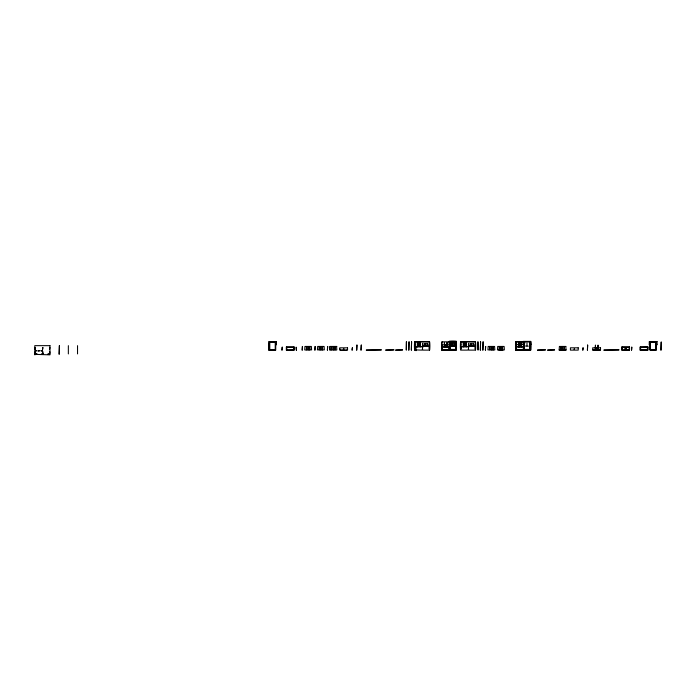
<?xml version="1.0" encoding="UTF-8"?>
<svg xmlns="http://www.w3.org/2000/svg" width="696" height="696" viewBox="0 0 696 696"><rect width="100%" height="100%" fill="white"/><g stroke="black" fill="none" stroke-linecap="round" stroke-linejoin="round"><path stroke-width="0.52" stroke-dasharray="3.48 2.61" d="M525.497 345.982L528.49 345.982M528.49 346.208L525.497 346.208L525.497 342.536M527.107 342.536L527.107 346.208M526.881 342.536L526.881 346.208"/><path stroke-width="1.04" d="M450.025 342.536L455.541 342.075L455.541 349.427L450.025 349.427L450.025 342.075M455.993 342.536L455.497 341.849M442.456 341.84L441.751 342.51L442.03 349.888M449.338 343.685L449.103 341.388L456.454 341.388L456.228 343.685M460.595 341.84L475.525 341.84A37.34 37.34 0 0 1 475.525 350.114L475.298 349.201L475.063 350.114L468.634 350.114L468.634 349.201L467.599 350.114L460.595 350.114A37.34 37.34 0 0 1 460.595 341.84A121.461 121.461 0 0 1 475.525 341.84M523.383 341.84L515.736 341.84L515.736 350.114L530.674 350.114A37.34 37.34 0 0 0 530.674 341.84M456.228 342.554L451.06 342.554L451.06 345.982M415.094 342.763L414.868 343.685L415.094 341.84M417.374 342.763L420.201 342.763M461.048 342.763L460.822 343.685L461.048 341.84M463.327 342.763L466.155 342.763M518.468 342.763L521.295 342.763M417.374 343.685L420.201 343.685M463.327 343.685L466.155 343.685M518.468 343.685L521.295 343.685M417.374 344.598L420.201 344.598M463.327 344.598L466.155 344.598M515.962 344.598L523.775 344.598M530.213 344.598L530.9 344.598L530.9 341.388L523.087 341.388L523.087 344.598M268.604 344.833L269.056 344.833M441.977 344.833L449.338 344.833M417.374 345.52L420.201 345.52M463.327 345.52L466.155 345.52M427.274 345.982L426.361 345.982L427.622 346.208L427.622 345.294L427.274 346.208M449.564 345.982L452.661 345.982L452.661 342.554M455.993 345.982L454.505 345.982L454.505 342.554M470.47 345.982L471.392 345.982L470.131 346.208L470.131 345.294L470.47 346.208M473.228 345.982L472.306 345.982L473.576 346.208L473.576 345.294L473.228 346.208M449.564 346.208L455.993 346.208M336.829 346.443L329.939 346.443L329.939 350.114M417.374 346.443L420.201 346.443M463.327 346.443L466.155 346.443M441.751 346.669L449.338 346.669M515.962 346.669L523.775 346.669M449.451 346.782L441.864 346.782L441.864 350.001L449.451 350.001M416.017 346.895L415.094 346.895C414.833 348.113 414.616 345.477 416.017 346.669L416.017 350.706M441.977 346.895L449.338 346.895M515.962 346.895L523.827 346.895M286.613 347.173L293.869 347.173L293.869 350.114M621.998 347.173L629.262 347.173L629.262 350.114M640.381 347.173L647.689 346.947M329.939 347.356L330.165 346.443M286.613 347.73L286.613 348.183M293.869 347.73L293.869 348.183M621.998 347.73L621.998 348.183M629.262 347.73L629.262 348.183M329.939 348.278L329.939 349.201M339.709 348.505L339.709 349.427M347.522 348.505L347.522 349.427M286.613 349.105L286.839 349.566L286.613 347.017M293.869 349.105L293.869 349.566M621.998 349.105L622.233 349.566L621.998 347.017M629.262 349.105L629.262 349.566M442.256 349.653L449.059 349.653M516.284 349.653L523.549 349.653M293.869 349.888L286.613 350.114M329.939 349.888L331.548 350.114L331.661 346.443M394.101 349.888L385.575 350.114L393.388 349.888M415.712 349.888L421.645 350.114L422.681 349.201L422.681 350.114L429.11 350.114L429.345 349.201L429.571 350.114A37.34 37.34 0 0 0 429.571 341.84L414.642 341.84L414.642 350.114L416.13 349.888M441.977 349.888L456.228 349.888M515.736 349.888L530.674 349.888M559.158 349.888L566.057 349.888M592.705 349.888L600.518 349.888M629.262 349.888L621.998 350.114M640.381 349.888L647.645 349.888M296.4 350.114L296.165 347.173L296.4 350.436M523.775 341.614L523.201 341.614A121.461 121.461 0 0 0 515.736 341.84A37.34 37.34 0 0 0 515.736 350.114M468.06 341.614L469.304 341.623M422.107 341.614L423.351 341.623M647.645 347.017L647.645 350.114M647.41 347.017L647.41 350.114M640.616 347.017L640.616 350.114M640.381 347.017L640.337 350.349M598.038 350.114L598.038 345.059L597.812 350.114M596.724 347.817L596.724 350.114M596.498 347.817L596.498 350.114M595.445 350.114L595.445 345.059L595.211 350.114M564.334 346.443L564.334 350.114M564.099 346.443L564.099 350.114M562.725 346.443L562.725 350.114M562.49 346.443L562.49 350.114M561.115 346.443L561.228 350.114M560.88 346.443L560.88 350.114M530.674 343.859L530.674 350.114M530.439 350.114L530.439 341.84L530.213 350.114M523.775 350.114L523.775 341.84L523.549 350.114M523.505 346.947L523.505 349.888M523.314 346.895L523.314 349.888M521.295 341.84L521.295 346.895M521.069 341.84L521.069 346.895M519.99 344.598L519.99 346.895M519.755 344.598L519.755 346.895M518.703 341.84L518.703 346.895M518.468 341.84L518.468 346.895M516.519 346.895L516.519 349.888M516.197 341.84L516.197 350.114M516.084 346.443L516.084 350.114M515.962 341.858L515.962 350.114M502.756 350.114L499.075 350.114M502.642 346.443L502.642 350.114M502.408 346.443L502.408 350.114L504.365 349.888L504.13 346.443L497.701 346.443L497.466 349.888L499.423 350.114L499.423 346.443M501.033 346.443L501.033 350.114M500.798 346.443L500.798 350.114M499.189 346.443L499.189 350.114M493.107 346.443L493.22 350.114L494.83 349.888L494.595 346.443L488.166 346.443L487.931 349.888L489.653 349.888L489.653 346.443M492.872 346.443L492.872 350.114L491.498 349.888L491.498 346.443M491.263 346.443L491.263 350.114L489.888 349.888L489.888 346.443M478.056 341.858L478.056 350.114L477.821 341.858M466.155 341.84L466.155 346.669L465.92 341.84M463.553 341.84L463.553 346.669M463.327 341.84L463.327 346.669M455.993 341.84L455.993 350.114M455.767 341.84L455.767 349.653L449.79 349.653L449.79 341.84M454.27 342.554L454.27 345.982L452.896 345.982L452.896 342.554M451.286 342.554L451.286 345.982M449.564 341.84L449.564 350.114M449.338 341.84L449.338 350.114M449.285 346.782L449.285 349.888M449.059 346.782L449.059 349.888M447.032 346.669L447.032 342.554L446.806 346.669M446.919 344.833L446.919 346.669M445.771 344.833L445.771 346.669M445.544 344.833L445.544 346.669M444.622 346.669L444.396 342.554L444.509 346.669M442.256 346.782L442.256 349.888M429.571 350.114L429.571 341.84A121.461 121.461 0 0 0 414.642 341.84A37.34 37.34 0 0 0 414.642 350.114M424.517 346.208L425.439 345.982L424.177 346.208L424.177 345.294L424.403 346.208M420.201 341.84L420.201 346.669L419.966 341.84M417.6 341.84L417.6 346.669M417.374 341.84L417.374 346.669M406.525 341.858L406.299 350.114L406.299 341.84M346.834 350.114L345.912 350.114M344.807 350.114L344.076 350.114M343.154 350.114L342.441 350.114M341.318 350.114L340.396 350.114M336.603 346.443L336.829 349.888L336.142 350.114L335.107 349.888L335.107 346.443M334.88 346.443L334.88 350.114L333.497 349.888L333.497 346.443M333.271 346.443L333.271 350.114L331.888 349.888L331.888 346.443M322.605 346.443L322.605 349.888L324.327 349.888L324.101 346.443L317.663 346.443L317.437 349.888L319.16 349.888L319.16 346.443M322.379 346.443L322.379 350.114L320.995 349.888L320.995 346.443M320.769 346.443L320.769 350.114L319.386 349.888L319.386 346.443M309.877 346.443L309.877 349.888L311.599 349.888L311.373 346.443L304.944 346.443L304.709 349.888L306.318 350.114L306.431 346.443M309.65 346.443L309.65 350.114L308.267 349.888L308.267 346.443M308.041 346.443L308.041 350.114L306.666 349.888L306.666 346.443M269.291 350.114L269.291 343.45L269.056 350.114M77.534 345.651L77.534 353.925M68.347 345.651L68.347 353.925M449.103 341.388A29.528 29.528 0 0 1 456.454 341.388M276.408 341.614L268.604 341.614L268.604 350.114L275.72 350.114L275.72 343.45L276.408 344.833L276.408 341.614M529.978 341.614L524.01 341.614L524.01 349.653L529.978 349.653L529.978 341.614M657.067 341.614L649.255 341.614L649.255 344.833L649.942 343.45L649.942 350.114L656.372 350.114L656.372 343.45L657.067 344.833L657.067 341.614M275.494 341.84L269.517 341.84L269.517 349.888L275.494 349.888L275.494 341.84M409.057 341.84L408.822 350.114L409.057 341.84M411.58 341.84L411.353 350.114L411.58 341.84M456.228 341.84L441.751 341.84L441.751 350.114L456.228 350.114L456.228 341.84M480.579 341.84L480.353 350.114L480.579 341.84M483.111 341.84L482.876 350.114L483.111 341.84M529.752 341.84L524.236 341.84L524.236 349.427L529.752 349.427L529.752 341.84M656.145 341.84L650.168 341.84L650.168 349.888L656.145 349.888L656.145 341.84M275.259 342.075L269.752 342.075L269.752 349.653L275.259 349.653L275.259 342.075M655.919 342.075L650.403 342.075L650.403 349.653L655.919 349.653L655.919 342.075M661.2 342.075L660.974 350.114L661.2 342.075M424.403 343.45L424.177 344.372L424.403 343.45M426.013 343.45L425.787 344.372L426.013 343.45M427.622 343.45L427.387 344.372L427.622 343.45M470.357 343.45L470.131 344.372L470.357 343.45M471.966 343.45L471.731 344.372L471.966 343.45M473.576 343.45L473.341 344.372L473.576 343.45M422.681 343.685L422.455 344.598L422.681 343.685M429.345 343.685L429.11 344.598L429.345 343.685M468.634 343.685L468.408 344.598L468.634 343.685M475.298 343.685L475.063 344.598L475.298 343.685M415.094 344.598L414.868 345.52L415.094 344.598M461.048 344.598L460.822 345.52L461.048 344.598M356.944 345.059L356.709 350.114L356.944 345.059M361.267 345.059L361.033 350.114L361.267 345.059M587.65 345.059L587.424 350.114L587.65 345.059M426.013 345.294L425.787 346.208L426.013 345.294M471.966 345.294L471.731 346.208L471.966 345.294M422.681 345.52C421.089 347.078 425.195 345.868 422.681 345.982L422.681 345.52M429.345 345.52L429.11 345.982C426.735 345.651 430.25 347.321 429.345 345.52M468.634 345.52C467.042 347.078 471.148 345.868 468.634 345.982L468.634 345.52M475.298 345.52L475.063 345.982C472.688 345.651 476.203 347.321 475.298 345.52M49.964 345.651L34.8 345.651L34.8 354.847L35.722 354.386L49.964 354.847L49.964 345.651M59.386 345.651L59.151 354.16L59.386 345.651M302.412 346.443L302.186 350.114L302.412 346.443M315.14 346.443L314.905 350.114L315.14 346.443M327.642 346.443L327.407 350.114L327.642 346.443M461.048 346.443L460.822 347.356L461.97 346.895L461.048 346.443M485.634 346.443L485.408 350.114L485.634 346.443M565.822 346.443L559.393 346.443L559.158 350.114L566.057 350.114L565.822 346.443M417.852 346.669L416.939 346.895L417.852 346.669M419.697 346.669L418.775 346.895L419.697 346.669M421.532 346.669L420.61 346.895L421.532 346.669M463.806 346.669L462.892 346.895L463.806 346.669M465.65 346.669L464.728 346.895L465.65 346.669M467.486 346.669L466.564 346.895L467.486 346.669M294.147 347.017L286.334 347.017L286.334 350.114L294.147 350.114L294.147 347.017M629.541 347.017L621.728 347.017L621.728 350.114L629.541 350.114L629.541 347.017M647.924 347.017L640.111 347.017L640.111 350.114L647.924 350.114L647.924 347.017M282.219 347.173L281.984 350.114L282.219 347.173M631.794 347.173L631.559 350.114L631.794 347.173M422.681 347.356L422.455 348.278L422.681 347.356M429.345 347.356L429.11 348.278L429.345 347.356M468.634 347.356L468.408 348.278L468.634 347.356M475.298 347.356L475.063 348.278L475.298 347.356M35.261 347.495L35.026 349.331L35.261 347.495M42.839 347.495L42.613 349.331L42.839 347.495M49.738 347.495L49.503 349.331L49.738 347.495M347.522 347.817L339.709 347.817L339.709 350.114L347.522 350.114L347.522 347.817M352.341 347.817L352.115 350.114L352.341 347.817M578.228 347.817L570.415 347.817L570.415 350.114L578.228 350.114L578.228 347.817M583.057 347.817L582.83 350.114L583.057 347.817M600.518 347.817L592.705 347.817L592.705 350.114L600.518 350.114L600.518 347.817M626.322 348.104L624.947 348.104L624.947 348.792L626.322 348.792L626.322 348.104M415.094 348.278L414.868 349.201L415.094 348.278M461.048 348.278L460.822 349.201L461.048 348.278M625.861 348.339L625.399 348.565L625.861 348.339M343.728 348.505L343.502 349.427L343.728 348.505M574.444 348.505L574.209 349.427L574.444 348.505M381.26 349.888L366.322 350.114L381.26 349.888M402.584 349.888L395.685 350.114L402.584 349.888M545.377 349.888L537.564 350.114L545.377 349.888M554.564 349.888L547.674 350.114L554.564 349.888M618.901 349.888L603.963 350.114L618.901 349.888M36.636 350.706L35.487 350.941L36.636 350.706M39.855 350.706L38.019 350.941L39.855 350.706M42.386 350.706L41.229 350.941L42.386 350.706M35.261 351.854L35.026 353.699L35.261 351.854M42.839 351.854L42.613 353.699L42.839 351.854M49.738 351.854L49.503 353.699L49.738 351.854M36.871 353.925L35.026 354.16L36.871 353.925M43.3 353.925L41.464 354.16L43.3 353.925M49.738 353.925L47.893 354.16L49.738 353.925"/></g></svg>
